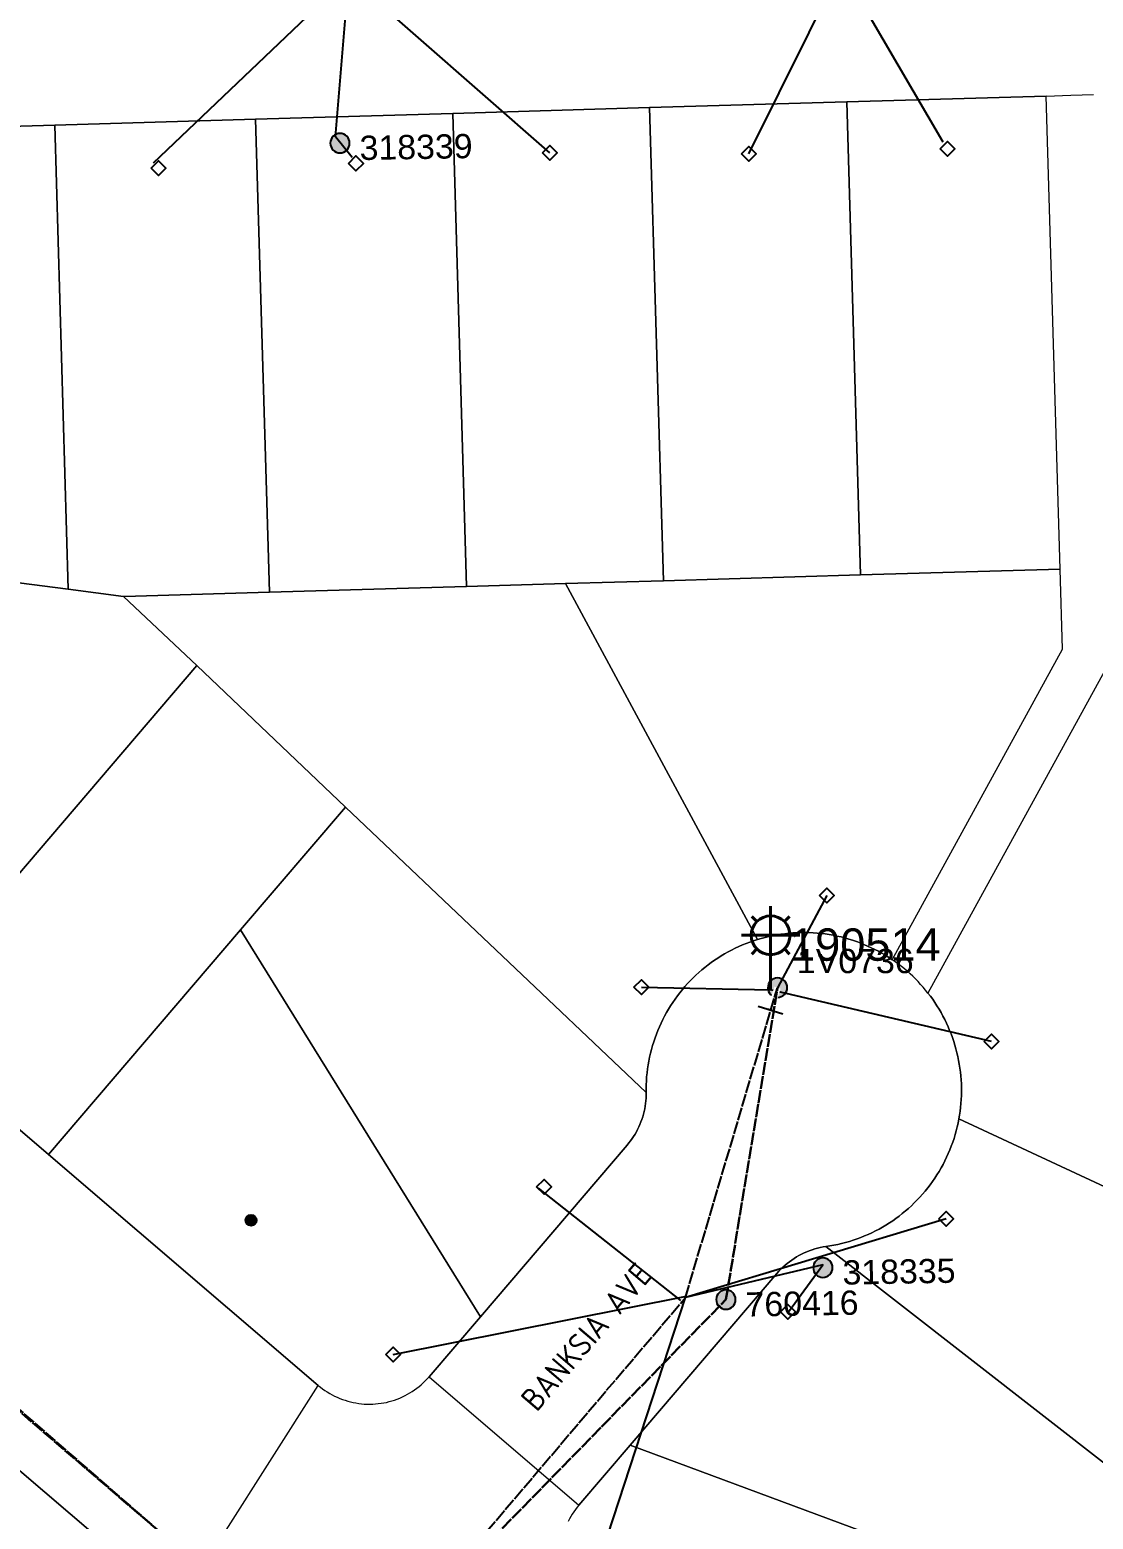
# Model space of a CAD drawing. Header units: metres. Extents: x 283062 to 284231, y 6112747 to 6113727.
# Drawn here: x 283453.5 to 283535.7, y 6113283.6 to 6113398.8 of the extents above; entities that cross this region are included whole.
import ezdxf
from ezdxf.enums import TextEntityAlignment as Align

# ---------------------------------------------------------------- set-up
doc = ezdxf.new("R2010")
doc.units = ezdxf.units.M
doc.linetypes.add('Cable Exist OH', pattern=[1, 1, 0])
doc.layers.get('0').update_dxf_attribs({"color": 6})
doc.layers.add('Cadastre Land Parcels_SP_EXT', color=9, linetype='Continuous', lineweight=5)
doc.layers.add('Cadastre Roads_SP_EXT', color=9, linetype='Continuous', lineweight=5)
for name, color, linetype in [('Equip_SP_SL_EXT', 7, 'Continuous'), ('Mains_LV_EXT', 7, 'Continuous'), ('Mains_SL_EXT', 7, 'Continuous'), ('Notes', 7, 'Continuous'), ('Services_SP_EXT', 7, 'Continuous'), ('SupportsOH_SP_TR_HV_LV_SL_EXT', 7, 'Continuous')]:
    doc.layers.add(name, color=color, linetype=linetype)
doc.styles.add('iecARIAL', font='arial.ttf', dxfattribs={"height": 2})
doc.styles.add('POLE_LABEL', font='arial.ttf')
doc.styles.get("Standard").update_dxf_attribs({"font": 'isocp.shx'})
doc.linetypes.add('Cable 4', pattern='A,5.25,-0.1,["o",Standard,S=2,R=0,X=1.2,Y=-0.7],-4', length=9.35)

# ---------------------------------------------------------------- blocks, each defined once
blk = doc.blocks.new('SL_LANTERN_EXT')
at = {"lineweight": 40}
for p, q in [((0, 1.97), (0, 6.47)), ((-1.46, 5.68), (-1.06, 5.28)), ((1.46, 5.68), (1.06, 5.28)), ((-2.25, 4.22), (2.25, 4.22)), ((-1.46, 2.76), (-1.06, 3.16)), ((0, 0), (0, 2.72)), ((1.46, 2.76), (1.06, 3.16))]:
    blk.add_line(p, q, dxfattribs=at)
blk.add_circle((0, 4.22), 1.5, dxfattribs=at)
at = {"style": 'iecARIAL', "flags": 8}
blk.add_attdef('ASSET_NUM', (1.5, 1.5), '', height=2.5, dxfattribs=at)
for tag, p, height, flags in [('CONSTRUCTED_VOLTAGE', (0.98, -0.65), 0.2, 9), ('CONTROL_TYPE', (0.98, -0.85), 0.2, 9), ('LANTERN_PURPOSE', (0.98, -1.05), 0.2, 9), ('LANTERN_TYPE', (0.98, -1.25), 0.2, 9), ('LNUMBER', (2.18, -3.25), 2.5, 8), ('STATE', (0.98, -2.25), 0.2, 9), ('NO_PHASES', (0.98, -1.45), 0.2, 9), ('OPERATING_VOLTAGE', (0.98, -1.65), 0.2, 9), ('ORIENTATION', (0.98, -1.85), 0.2, 9), ('OWNED_BY', (0.98, -2.05), 0.2, 9), ('USAGE', (0.98, -2.45), 0.2, 9), ('CEXIST', (0.98, -2.65), 0.2, 9), ('CNEW', (0.98, -2.85), 0.2, 9), ('CNUMBER', (0.98, -3.05), 0.2, 9), ('CREMOVE', (0.98, -3.25), 0.2, 9), ('CREPLACE', (0.98, -3.45), 0.2, 9), ('LKINGHEIGHT', (0.98, -3.65), 0.2, 9), ('LBRACKET', (0.98, -3.85), 0.2, 9), ('LBRACKETVOCAB', (0.98, -4.05), 0.2, 9), ('LCATEGORY', (0.98, -4.25), 0.2, 9), ('LCHARGE1', (0.98, -4.45), 0.2, 9), ('LCHARGE1PERCENT', (0.98, -4.65), 0.2, 9), ('LCHARGE2', (0.98, -4.85), 0.2, 9), ('LCHARGE2PERCENT', (0.98, -5.05), 0.2, 9), ('LCHARGE3', (0.98, -5.25), 0.2, 9), ('LCHARGE3PERCENT', (0.98, -5.45), 0.2, 9), ('LEXIST', (0.98, -5.65), 0.2, 9), ('LLAMP', (0.98, -5.85), 0.2, 9), ('LLAMPVOCAB', (0.98, -6.05), 0.2, 9), ('LMAST', (0.98, -6.25), 0.2, 9), ('LMASTVOCAB', (0.98, -6.45), 0.2, 9), ('LNEW', (0.98, -6.65), 0.2, 9), ('LANTNUMBER', (0.98, -6.85), 0.2, 9), ('LOUTREACH', (0.98, -7.25), 0.2, 9), ('LOUTREACHVOCAB', (0.98, -7.45), 0.2, 9), ('LRATECODE', (0.98, -7.65), 0.2, 9), ('LREMOVE', (0.98, -7.85), 0.2, 9), ('LREPLACE', (0.98, -8.05), 0.2, 9), ('LTYPE', (0.98, -8.25), 0.2, 9), ('STREETNAME', (0.98, -9.25), 0.2, 9), ('LTYPEVOCAB', (0.98, -8.45), 0.2, 9), ('LEGEND', (0.98, -8.65), 0.2, 9), ('LOCATION', (0.98, -8.85), 0.2, 9), ('NOTES', (0.98, -9.05), 0.2, 9), ('SUBURB', (0.98, -9.45), 0.2, 1)]:
    blk.add_attdef(tag, p, '', height=height, dxfattribs=dict(flags=flags))
blk = doc.blocks.new('CCP_EXT')
at = {"flags": 9}
for tag, p in [('STATE', (0, -1.8)), ('LEGEND', (0, -1.4)), ('LIFE_SUPPORT', (0, -1.6)), ('NOTES', (0, -2))]:
    blk.add_attdef(tag, text='', height=0.2, dxfattribs=at).set_placement(p, align=Align.MIDDLE_LEFT)
blk.add_wipeout([(0, 0.57), (0.57, 0), (0, -0.57), (-0.57, 0)])
blk.add_lwpolyline([(-0.57, 0), (0, 0.57), (0.57, 0), (0, -0.57), (-0.57, 0)])
at = {"flags": 1}
blk.add_attdef('Z', (0, 0), '', height=0.2, dxfattribs=at)
at = {"flags": 9}
for tag, p in [('CCP_TYPE', (0, 0)), ('CONSTRUCTED_VOLTAGE', (0, -0.2)), ('NO_PHASES', (0, -0.4)), ('OPERATING_VOLTAGE', (0, -0.6)), ('ORIENTATION', (0, -0.8)), ('OWNED_BY', (0, -1)), ('USAGE', (0, -1.2))]:
    blk.add_attdef(tag, text='', height=0.2, dxfattribs=at).set_placement(p, align=Align.MIDDLE_LEFT)
blk = doc.blocks.new('POLE_EXT')
blk.add_hatch(color=256).paths.add_polyline_path([(-1, 0, 1), (1, 0, 1)])
blk.add_lwpolyline([(-1, 0, 1), (1, 0, 1)], format="xyb", close=True)
for tag, height, flags, p in [('pNumber', 2.5, 8, (-17.84, 2.07)), ('OWNED_BY', 0.2, 9, (1.35, -0.4)), ('PARENT', 0.2, 9, (1.35, -0.6)), ('SPECIAL_USE', 0.2, 9, (1.35, -0.8)), ('STATE', 0.2, 9, (1.35, -1)), ('USAGE', 0.2, 9, (1.35, -1.2)), ('cLV', 0.2, 9, (1.35, -1.4)), ('hDepth', 0.2, 9, (1.35, -1.6)), ('hDia', 0.2, 9, (1.35, -1.8)), ('cHV', 0.2, 9, (1.35, -2)), ('LBRACKET', 0.2, 9, (1.35, -2.2)), ('LExisting', 0.2, 9, (1.35, -2.4)), ('LANTNUMBER', 0.2, 9, (1.35, -2.6)), ('LOther', 0.2, 9, (1.35, -2.8)), ('LRemove', 0.2, 9, (1.35, -3)), ('LEGEND', 0.2, 9, (1.35, -3.2)), ('cLinedev', 0.2, 9, (1.35, -3.4)), ('LOCATION', 0.2, 9, (1.35, -3.6)), ('pExisting', 0.2, 9, (1.35, -3.8)), ('PFNUMBER', 0.2, 9, (1.35, -4)), ('NEWPFNUMBER', 0.2, 9, (1.35, -4.2)), ('pFooting', 0.2, 9, (1.35, -4.4)), ('pNew', 0.2, 9, (1.35, -4.6)), ('pRelocate', 0.2, 9, (1.35, -5)), ('pRemove', 0.2, 9, (1.35, -5.2)), ('pReplace', 0.2, 9, (1.35, -5.4)), ('pStay', 0.2, 9, (1.35, -5.6)), ('pType', 0.2, 9, (1.35, -5.8)), ('cspan', 0.2, 9, (1.35, -6)), ('STREETNAME', 0.2, 9, (1.35, -6.2)), ('SUBURB', 0.2, 9, (1.35, -6.4)), ('NOTES', 0.2, 9, (1.35, -6.6)), ('MAINTAINED_BY', 0.2, 9, (1.36, -6.81)), ('OPERATED_BY', 0.2, 9, (1.36, -7.01))]:
    blk.add_attdef(tag, text='', height=height, dxfattribs=dict(flags=flags)).set_placement(p, align=Align.MIDDLE_LEFT)
at = {"style": 'POLE_LABEL'}
for tag, height, flags, p in [('ASSET_NUM', 2.5, 8, (2, 2)), ('STRUCTURE_PLANT_NUMBER', 0.2, 9, (1.35, 0.03)), ('STREET_CODE', 0.2, 9, (1.35, -0.2))]:
    blk.add_attdef(tag, text='', height=height, dxfattribs=dict(at, flags=flags)).set_placement(p, align=Align.MIDDLE_LEFT)
at = {"flags": 1}
blk.add_attdef('Z', (1.35, -7.33), '', height=0.2, dxfattribs=at)
blk = doc.blocks.new('End Shackle_EXT')
at = {"flags": 9}
for tag, p in [('STATE', (0, -1.2)), ('OWNED_BY', (0, -1)), ('USAGE', (0, -1.4)), ('NOTES', (0, -1.6))]:
    blk.add_attdef(tag, text='', height=0.2, dxfattribs=at).set_placement(p, align=Align.MIDDLE_LEFT)
blk.add_wipeout([(0, 0.25), (1.81, 0.25), (1.82, -0.25), (0, -0.25)])
blk.add_line((1.81, -1), (1.81, 1))
at = {"flags": 1}
blk.add_attdef('Z', (0, 0), '', height=0.2, dxfattribs=at)
at = {"flags": 9}
for tag, p in [('CONNECTOR_TYPE', (0, 0)), ('CONSTRUCTED_VOLTAGE', (0, -0.2)), ('NO_PHASES', (0, -0.4)), ('OPERATING_VOLTAGE', (0, -0.6)), ('ORIENTATION', (0, -0.8))]:
    blk.add_attdef(tag, text='', height=0.2, dxfattribs=at).set_placement(p, align=Align.MIDDLE_LEFT)
blk = doc.blocks.new('CABLE_SMALL_NEW')
h = blk.add_hatch(color=256)
edge = h.paths.add_edge_path()
edge.add_arc((0, 0.4), 0.4, 0, 360)
blk.add_circle((0, 0.4), 0.4)
for tag, flags, p in [('COND_CODE', 9, (1.5, 0)), ('STATE', 9, (1.5, -0.4)), ('XSECT_SIZE', 9, (1.5, -0.6)), ('FB_REFERENCE', 9, (1.5, -0.2)), ('NOTES', 9, (1.5, -0.8)), ('OWNED_BY', 9, (1.5, -1)), ('Z', 1, (1.5, -1.6)), ('OPERATED_BY', 9, (1.5, -1.2)), ('MAINTAINED_BY', 9, (1.5, -1.4))]:
    blk.add_attdef(tag, text='', height=0.2, dxfattribs=dict(flags=flags)).set_placement(p, align=Align.MIDDLE_LEFT)

msp = doc.modelspace()

# ---------------------------------------------------------------- linework, layer by layer
at = {"layer": 'Cadastre Land Parcels_SP_EXT', "color": 251, "linetype": 'Continuous', "lineweight": 15, "true_color": 0x636466}
for points in [[(283533.15, 6113357.07), (283532.08, 6113393.63), (283516.64, 6113393.18), (283517.71, 6113356.62), (283533.15, 6113357.07)], [(283487.24, 6113355.73), (283486.17, 6113392.29), (283470.93, 6113391.84), (283472, 6113355.28), (283487.24, 6113355.73)], [(283494.89, 6113355.95), (283502.47, 6113356.17), (283501.4, 6113392.74), (283486.17, 6113392.29), (283487.24, 6113355.73), (283494.89, 6113355.95)], [(283517.71, 6113356.62), (283516.64, 6113393.18), (283501.4, 6113392.74), (283502.47, 6113356.17), (283517.71, 6113356.62)], [(283455.39, 6113391.39), (283438.63, 6113390.9), (283439.53, 6113360.11), (283449.71, 6113356.39), (283449.79, 6113356.36), (283456.44, 6113355.51), (283455.39, 6113391.39)], [(283472, 6113355.28), (283470.93, 6113391.84), (283455.39, 6113391.39), (283456.44, 6113355.51), (283460.72, 6113354.96), (283460.76, 6113354.95), (283472, 6113355.28)], [(283533.33, 6113350.88), (283533.15, 6113357.07), (283517.71, 6113356.62), (283502.47, 6113356.17), (283494.89, 6113355.95), (283509.73, 6113328.44), (283510.03, 6113328.53), (283510.33, 6113328.61), (283510.63, 6113328.68), (283510.94, 6113328.75), (283511.25, 6113328.8), (283511.55, 6113328.85), (283511.86, 6113328.89), (283512.17, 6113328.93), (283512.48, 6113328.95), (283512.79, 6113328.97), (283513.11, 6113328.98), (283513.42, 6113328.98), (283513.73, 6113328.98), (283514.04, 6113328.96), (283514.35, 6113328.94), (283514.66, 6113328.91), (283514.97, 6113328.87), (283515.28, 6113328.82), (283515.59, 6113328.77), (283515.89, 6113328.71), (283516.2, 6113328.64), (283516.5, 6113328.56), (283516.8, 6113328.48), (283517.1, 6113328.38), (283517.39, 6113328.28), (283517.68, 6113328.18), (283517.97, 6113328.06), (283518.26, 6113327.94), (283518.54, 6113327.81), (283518.82, 6113327.67), (283519.1, 6113327.53), (283519.37, 6113327.38), (283519.64, 6113327.22), (283519.9, 6113327.05), (283520.16, 6113326.88), (283533.33, 6113350.88)], [(283466.38, 6113349.61), (283460.72, 6113354.96), (283456.44, 6113355.51), (283449.79, 6113356.36), (283449.71, 6113356.39), (283429.89, 6113333.22), (283442.86, 6113322.12), (283466.38, 6113349.61)], [(283494.89, 6113355.95), (283487.24, 6113355.73), (283472, 6113355.28), (283460.76, 6113354.95), (283460.72, 6113354.96), (283466.38, 6113349.61), (283477.89, 6113338.68), (283501.13, 6113316.61), (283501.13, 6113316.91), (283501.13, 6113317.22), (283501.15, 6113317.53), (283501.17, 6113317.84), (283501.2, 6113318.14), (283501.24, 6113318.45), (283501.29, 6113318.75), (283501.34, 6113319.05), (283501.4, 6113319.36), (283501.47, 6113319.66), (283501.54, 6113319.95), (283501.63, 6113320.25), (283501.72, 6113320.54), (283501.82, 6113320.84), (283501.92, 6113321.12), (283502.04, 6113321.41), (283502.16, 6113321.69), (283502.28, 6113321.98), (283502.42, 6113322.25), (283502.56, 6113322.52), (283502.71, 6113322.8), (283502.86, 6113323.06), (283503.02, 6113323.32), (283503.19, 6113323.58), (283503.37, 6113323.83), (283503.55, 6113324.08), (283503.73, 6113324.33), (283503.93, 6113324.57), (283504.13, 6113324.8), (283504.33, 6113325.03), (283504.54, 6113325.25), (283504.76, 6113325.47), (283504.98, 6113325.69), (283505.21, 6113325.89), (283505.44, 6113326.1), (283505.68, 6113326.29), (283505.92, 6113326.48), (283506.17, 6113326.66), (283506.42, 6113326.84), (283506.67, 6113327.01), (283506.93, 6113327.18), (283507.2, 6113327.33), (283507.47, 6113327.49), (283507.74, 6113327.63), (283508.01, 6113327.77), (283508.29, 6113327.9), (283508.58, 6113328.02), (283508.86, 6113328.14), (283509.15, 6113328.24), (283509.44, 6113328.35), (283509.73, 6113328.44), (283494.89, 6113355.95)], [(283469.76, 6113329.18), (283477.89, 6113338.68), (283466.38, 6113349.61), (283442.86, 6113322.12), (283454.9, 6113311.82), (283469.76, 6113329.18)], [(283499.66, 6113312.56), (283499.79, 6113312.72), (283499.92, 6113312.88), (283500.04, 6113313.05), (283500.16, 6113313.23), (283500.27, 6113313.41), (283500.38, 6113313.59), (283500.47, 6113313.77), (283500.57, 6113313.96), (283500.65, 6113314.15), (283500.73, 6113314.35), (283500.8, 6113314.54), (283500.87, 6113314.74), (283500.92, 6113314.95), (283500.98, 6113315.15), (283501.02, 6113315.35), (283501.06, 6113315.56), (283501.08, 6113315.77), (283501.11, 6113315.98), (283501.12, 6113316.19), (283501.13, 6113316.4), (283501.13, 6113316.61), (283477.89, 6113338.68), (283469.76, 6113329.18), (283488.31, 6113299.28), (283499.66, 6113312.56)], [(283479.98, 6113292.53), (283480.19, 6113292.55), (283480.41, 6113292.57), (283480.63, 6113292.6), (283480.84, 6113292.63), (283481.05, 6113292.67), (283481.26, 6113292.73), (283481.47, 6113292.78), (283481.68, 6113292.85), (283481.88, 6113292.92), (283482.08, 6113293), (283482.28, 6113293.09), (283482.48, 6113293.19), (283482.67, 6113293.29), (283482.86, 6113293.4), (283483.04, 6113293.51), (283483.22, 6113293.63), (283483.4, 6113293.76), (283483.57, 6113293.89), (283483.73, 6113294.03), (283483.89, 6113294.18), (283484.05, 6113294.33), (283484.2, 6113294.49), (283484.34, 6113294.65), (283488.31, 6113299.28), (283469.76, 6113329.18), (283454.9, 6113311.82), (283475.77, 6113293.98), (283475.94, 6113293.84), (283476.11, 6113293.71), (283476.29, 6113293.59), (283476.47, 6113293.47), (283476.66, 6113293.36), (283476.85, 6113293.25), (283477.04, 6113293.15), (283477.23, 6113293.06), (283477.43, 6113292.97), (283477.64, 6113292.9), (283477.84, 6113292.83), (283478.05, 6113292.76), (283478.26, 6113292.71), (283478.47, 6113292.66), (283478.68, 6113292.62), (283478.9, 6113292.58), (283479.11, 6113292.56), (283479.33, 6113292.54), (283479.55, 6113292.53), (283479.76, 6113292.53), (283479.98, 6113292.53)], [(283458.54, 6113282.37), (283446.95, 6113292.27), (283423.23, 6113264.49), (283434.81, 6113254.58), (283458.54, 6113282.37)]]:
    msp.add_lwpolyline(points, close=True, dxfattribs=at)
for points in [[(283537.02, 6113349.97), (283522.92, 6113324.3), (283523.11, 6113324.06), (283523.29, 6113323.82), (283523.46, 6113323.57), (283523.62, 6113323.31), (283523.78, 6113323.05), (283523.94, 6113322.79), (283524.08, 6113322.52), (283524.22, 6113322.25), (283524.36, 6113321.98), (283524.48, 6113321.7), (283524.6, 6113321.42), (283524.71, 6113321.14), (283524.82, 6113320.86), (283524.92, 6113320.57), (283525.01, 6113320.28), (283525.09, 6113319.99), (283525.17, 6113319.69), (283525.24, 6113319.4), (283525.3, 6113319.1), (283525.35, 6113318.8), (283525.4, 6113318.5), (283525.44, 6113318.2), (283525.47, 6113317.9), (283525.49, 6113317.59), (283525.51, 6113317.29), (283525.52, 6113316.99), (283525.52, 6113316.68), (283525.51, 6113316.38), (283525.5, 6113316.07), (283525.47, 6113315.77), (283525.45, 6113315.47), (283525.41, 6113315.17), (283525.36, 6113314.87), (283525.31, 6113314.57), (283554.27, 6113301.11)], [(283554.27, 6113301.11), (283525.31, 6113314.57), (283525.25, 6113314.26), (283525.19, 6113313.96), (283525.11, 6113313.66), (283525.03, 6113313.36), (283524.94, 6113313.06), (283524.84, 6113312.77), (283524.73, 6113312.48), (283524.62, 6113312.19), (283524.5, 6113311.9), (283524.37, 6113311.62), (283524.23, 6113311.34), (283524.09, 6113311.06), (283523.94, 6113310.79), (283523.79, 6113310.52), (283523.62, 6113310.26), (283523.45, 6113310), (283523.28, 6113309.74), (283523.1, 6113309.49), (283522.91, 6113309.24), (283522.71, 6113309), (283522.51, 6113308.77), (283522.3, 6113308.53), (283522.09, 6113308.31), (283521.87, 6113308.09), (283521.65, 6113307.87), (283521.42, 6113307.66), (283521.18, 6113307.46), (283520.94, 6113307.26), (283520.7, 6113307.07), (283520.45, 6113306.89), (283520.2, 6113306.71), (283519.94, 6113306.54), (283519.67, 6113306.37), (283519.41, 6113306.22), (283519.14, 6113306.06), (283518.86, 6113305.92), (283518.58, 6113305.78), (283518.3, 6113305.65), (283518.01, 6113305.53), (283517.73, 6113305.41), (283517.44, 6113305.31), (283517.14, 6113305.2), (283516.85, 6113305.11), (283516.55, 6113305.03), (283516.25, 6113304.95), (283515.95, 6113304.88), (283515.64, 6113304.81), (283515.34, 6113304.76), (283515.03, 6113304.71), (283542.82, 6113283.1)], [(283542.82, 6113283.1), (283515.03, 6113304.71), (283514.81, 6113304.68), (283514.6, 6113304.63), (283514.38, 6113304.58), (283514.17, 6113304.53), (283513.96, 6113304.46), (283513.75, 6113304.39), (283513.55, 6113304.31), (283513.34, 6113304.22), (283513.15, 6113304.12), (283512.95, 6113304.02), (283512.76, 6113303.91), (283512.57, 6113303.79), (283512.39, 6113303.67), (283512.21, 6113303.54), (283512.04, 6113303.41), (283511.87, 6113303.26), (283511.71, 6113303.12), (283511.55, 6113302.96), (283511.4, 6113302.8), (283511.25, 6113302.64), (283499.89, 6113289.37), (283534.4, 6113276.56)], [(283534.4, 6113276.56), (283499.89, 6113289.37), (283495.93, 6113284.73), (283495.79, 6113284.57), (283495.66, 6113284.39), (283495.53, 6113284.22), (283495.41, 6113284.03), (283495.3, 6113283.85), (283495.19, 6113283.66), (283495.09, 6113283.46)]]:
    msp.add_lwpolyline(points, dxfattribs=at)
at = {"layer": 'Cadastre Roads_SP_EXT', "linetype": 'Continuous'}
msp.add_lwpolyline([(283438.63, 6113390.9), (283455.39, 6113391.39), (283470.93, 6113391.84), (283486.17, 6113392.29), (283501.4, 6113392.74), (283516.64, 6113393.18), (283532.08, 6113393.63), (283533.98, 6113393.69), (283535.74, 6113393.74)], dxfattribs=at)
msp.add_lwpolyline([(283475.77, 6113293.98), (283454.9, 6113311.82), (283442.86, 6113322.12), (283429.89, 6113333.22), (283413.67, 6113347.1), (283392.37, 6113365.33), (283377.8, 6113351.38), (283389.02, 6113341.79), (283400.61, 6113331.89), (283412.19, 6113321.98), (283423.78, 6113312.08), (283435.36, 6113302.18), (283446.95, 6113292.27), (283458.54, 6113282.37), (283464.91, 6113276.92), (283475.77, 6113293.98)], close=True, dxfattribs=at)
at = {"layer": 'Mains_LV_EXT', "linetype": 'Cable Exist OH', "lineweight": 30}
msp.add_lwpolyline([(283443.88, 6113299.73), (283477.69, 6113270.34)], dxfattribs=at)
at = {"layer": 'Mains_SL_EXT', "linetype": 'Cable Exist OH'}
msp.add_lwpolyline([(283407.48, 6113330.56), (283442.79, 6113300.42), (283478.16, 6113270.08)], dxfattribs=at)
at = {"layer": 'Services_SP_EXT'}
msp.add_lwpolyline([(283498.16, 6113282.4), (283504.17, 6113300.77)], dxfattribs=at)

# ---------------------------------------------------------------- block references
at = {"layer": 'Equip_SP_SL_EXT'}
ref = msp.add_blockref('SL_LANTERN_EXT', (283510.76, 6113324.55), dxfattribs=at)
ref.add_attrib('ASSET_NUM', '190514', dxfattribs={"layer": '0', "height": 2.5, "style": 'iecARIAL'}).set_placement((283512.26, 6113326.05), align=Align.BOTTOM_LEFT)
at = {"layer": 'Notes', "color": 7, "linetype": 'Cable 4', "xscale": 1.049999999997375, "yscale": 1.049999999997375, "zscale": 1.049999999997375, "rotation": 3.695553190933036e-05}
msp.add_blockref('CABLE_SMALL_NEW', (283470.57, 6113306.32), dxfattribs=at)
at = {"layer": 'SupportsOH_SP_TR_HV_LV_SL_EXT'}
ref = msp.add_blockref('POLE_EXT', (283511.29, 6113324.72), dxfattribs=dict(at, xscale=0.75, yscale=0.75))
ref.add_attrib('ASSET_NUM', '1V0736', dxfattribs={"layer": '0', "height": 1.875, "style": 'POLE_LABEL'}).set_placement((283512.79, 6113325.28), align=Align.BOTTOM_LEFT)
ref = msp.add_blockref('POLE_EXT', (283514.8, 6113303.08), dxfattribs=dict(at, xscale=0.75, yscale=0.75))
ref.add_attrib('ASSET_NUM', '318335', dxfattribs={"layer": '0', "height": 1.875, "rotation": 1, "style": 'POLE_LABEL'}).set_placement((283516.3, 6113303.64), align=Align.TOP_LEFT)

# ---------------------------------------------------------------- texts
at = {"layer": 'Cadastre Roads_SP_EXT'}
msp.add_text('BANKSIA AVE', height=1.8, rotation=49.4806, dxfattribs=at).set_placement((283492.67, 6113291.86))

# ---------------------------------------------------------------- next in the draw order: block references
at = {"layer": 'Services_SP_EXT'}
for p in [(283524.44, 6113389.55), (283478.69, 6113388.43), (283493.68, 6113389.24), (283509.08, 6113389.17), (283463.42, 6113388.06), (283515.11, 6113331.84), (283500.76, 6113324.75), (283527.84, 6113320.55), (283493.23, 6113309.32), (283524.33, 6113306.86), (283512.1, 6113299.66), (283481.56, 6113296.37)]:
    msp.add_blockref('CCP_EXT', p, dxfattribs=at)

# ---------------------------------------------------------------- next in the draw order: linework, layer by layer
at = {"layer": 'Cadastre Roads_SP_EXT', "linetype": 'Continuous'}
msp.add_lwpolyline([(283499.89, 6113289.37), (283511.25, 6113302.64), (283511.4, 6113302.8), (283511.55, 6113302.96), (283511.71, 6113303.12), (283511.87, 6113303.26), (283512.04, 6113303.41), (283512.21, 6113303.54), (283512.39, 6113303.67), (283512.57, 6113303.79), (283512.76, 6113303.91), (283512.95, 6113304.02), (283513.15, 6113304.12), (283513.34, 6113304.22), (283513.55, 6113304.31), (283513.75, 6113304.39), (283513.96, 6113304.46), (283514.17, 6113304.53), (283514.38, 6113304.58), (283514.6, 6113304.63), (283514.81, 6113304.68), (283515.03, 6113304.71), (283515.34, 6113304.76), (283515.64, 6113304.81), (283515.95, 6113304.88), (283516.25, 6113304.95), (283516.55, 6113305.03), (283516.85, 6113305.11), (283517.14, 6113305.2), (283517.44, 6113305.31), (283517.73, 6113305.41), (283518.01, 6113305.53), (283518.3, 6113305.65), (283518.58, 6113305.78), (283518.86, 6113305.92), (283519.14, 6113306.06), (283519.41, 6113306.22), (283519.67, 6113306.37), (283519.94, 6113306.54), (283520.2, 6113306.71), (283520.45, 6113306.89), (283520.7, 6113307.07), (283520.94, 6113307.26), (283521.18, 6113307.46), (283521.42, 6113307.66), (283521.65, 6113307.87), (283521.87, 6113308.09), (283522.09, 6113308.31), (283522.3, 6113308.53), (283522.51, 6113308.77), (283522.71, 6113309), (283522.91, 6113309.24), (283523.1, 6113309.49), (283523.28, 6113309.74), (283523.45, 6113310), (283523.62, 6113310.26), (283523.79, 6113310.52), (283523.94, 6113310.79), (283524.09, 6113311.06), (283524.23, 6113311.34), (283524.37, 6113311.62), (283524.5, 6113311.9), (283524.62, 6113312.19), (283524.73, 6113312.48), (283524.84, 6113312.77), (283524.94, 6113313.06), (283525.03, 6113313.36), (283525.11, 6113313.66), (283525.19, 6113313.96), (283525.25, 6113314.26), (283525.31, 6113314.57), (283525.36, 6113314.87), (283525.41, 6113315.17), (283525.45, 6113315.47), (283525.47, 6113315.77), (283525.5, 6113316.07), (283525.51, 6113316.38), (283525.52, 6113316.68), (283525.52, 6113316.99), (283525.51, 6113317.29), (283525.49, 6113317.59), (283525.47, 6113317.9), (283525.44, 6113318.2), (283525.4, 6113318.5), (283525.35, 6113318.8), (283525.3, 6113319.1), (283525.24, 6113319.4), (283525.17, 6113319.69), (283525.09, 6113319.99), (283525.01, 6113320.28), (283524.92, 6113320.57), (283524.82, 6113320.86), (283524.71, 6113321.14), (283524.6, 6113321.42), (283524.48, 6113321.7), (283524.36, 6113321.98), (283524.22, 6113322.25), (283524.08, 6113322.52), (283523.94, 6113322.79), (283523.78, 6113323.05), (283523.62, 6113323.31), (283523.46, 6113323.57), (283523.29, 6113323.82), (283523.11, 6113324.06), (283522.92, 6113324.3), (283522.74, 6113324.53), (283522.55, 6113324.75), (283522.36, 6113324.97), (283522.16, 6113325.19), (283521.96, 6113325.4), (283521.75, 6113325.6), (283521.54, 6113325.8), (283521.32, 6113325.99), (283521.1, 6113326.18), (283520.87, 6113326.36), (283520.64, 6113326.54), (283520.4, 6113326.71), (283520.16, 6113326.88), (283519.9, 6113327.05), (283519.64, 6113327.22), (283519.37, 6113327.38), (283519.1, 6113327.53), (283518.82, 6113327.67), (283518.54, 6113327.81), (283518.26, 6113327.94), (283517.97, 6113328.06), (283517.68, 6113328.18), (283517.39, 6113328.28), (283517.1, 6113328.38), (283516.8, 6113328.48), (283516.5, 6113328.56), (283516.2, 6113328.64), (283515.89, 6113328.71), (283515.59, 6113328.77), (283515.28, 6113328.82), (283514.97, 6113328.87), (283514.66, 6113328.91), (283514.35, 6113328.94), (283514.04, 6113328.96), (283513.73, 6113328.98), (283513.42, 6113328.98), (283513.11, 6113328.98), (283512.79, 6113328.97), (283512.48, 6113328.95), (283512.17, 6113328.93), (283511.86, 6113328.89), (283511.55, 6113328.85), (283511.25, 6113328.8), (283510.94, 6113328.75), (283510.63, 6113328.68), (283510.33, 6113328.61), (283510.03, 6113328.53), (283509.73, 6113328.44), (283509.44, 6113328.35), (283509.15, 6113328.24), (283508.86, 6113328.14), (283508.58, 6113328.02), (283508.29, 6113327.9), (283508.01, 6113327.77), (283507.74, 6113327.63), (283507.47, 6113327.49), (283507.2, 6113327.33), (283506.93, 6113327.18), (283506.67, 6113327.01), (283506.42, 6113326.84), (283506.17, 6113326.66), (283505.92, 6113326.48), (283505.68, 6113326.29), (283505.44, 6113326.1), (283505.21, 6113325.89), (283504.98, 6113325.69), (283504.76, 6113325.47), (283504.54, 6113325.25), (283504.33, 6113325.03), (283504.13, 6113324.8), (283503.93, 6113324.57), (283503.73, 6113324.33), (283503.55, 6113324.08), (283503.37, 6113323.83), (283503.19, 6113323.58), (283503.02, 6113323.32), (283502.86, 6113323.06), (283502.71, 6113322.8), (283502.56, 6113322.52), (283502.42, 6113322.25), (283502.28, 6113321.98), (283502.16, 6113321.69), (283502.04, 6113321.41), (283501.92, 6113321.12), (283501.82, 6113320.84), (283501.72, 6113320.54), (283501.63, 6113320.25), (283501.54, 6113319.95), (283501.47, 6113319.66), (283501.4, 6113319.36), (283501.34, 6113319.05), (283501.29, 6113318.75), (283501.24, 6113318.45), (283501.2, 6113318.14), (283501.17, 6113317.84), (283501.15, 6113317.53), (283501.13, 6113317.22), (283501.13, 6113316.91), (283501.13, 6113316.61), (283501.13, 6113316.4), (283501.12, 6113316.19), (283501.11, 6113315.98), (283501.08, 6113315.77), (283501.06, 6113315.56), (283501.02, 6113315.35), (283500.98, 6113315.15), (283500.92, 6113314.95), (283500.87, 6113314.74), (283500.8, 6113314.54), (283500.73, 6113314.35), (283500.65, 6113314.15), (283500.57, 6113313.96), (283500.47, 6113313.77), (283500.38, 6113313.59), (283500.27, 6113313.41), (283500.16, 6113313.23), (283500.04, 6113313.05), (283499.92, 6113312.88), (283499.79, 6113312.72), (283499.66, 6113312.56), (283488.31, 6113299.28), (283484.34, 6113294.65), (283495.93, 6113284.73), (283499.89, 6113289.37)], close=True, dxfattribs=at)
at = {"layer": 'Mains_LV_EXT', "linetype": 'Cable Exist OH', "lineweight": 30}
msp.add_lwpolyline([(283477.69, 6113270.34), (283507.3, 6113300.61)], dxfattribs=at)
at = {"layer": 'Services_SP_EXT'}
for points in [[(283524.09, 6113390.07), (283515.99, 6113403.98)], [(283463.03, 6113388.48), (283478.14, 6113402.86)], [(283478.39, 6113388.89), (283477.1, 6113390.47), (283478.14, 6113402.86)], [(283493.68, 6113389.24), (283478.14, 6113402.86)], [(283509.08, 6113389.17), (283516.08, 6113403.28)], [(283515.11, 6113331.84), (283511.29, 6113324.72)], [(283500.76, 6113324.75), (283510.76, 6113324.55)], [(283527.84, 6113320.55), (283510.76, 6113324.55)], [(283492.78, 6113309.22), (283503.79, 6113300.55)], [(283524.33, 6113306.86), (283504.17, 6113300.77)], [(283512.15, 6113299.67), (283514.8, 6113303.29), (283504.17, 6113300.77)], [(283481.56, 6113296.37), (283504.26, 6113300.88)]]:
    msp.add_lwpolyline(points, dxfattribs=at)

# ---------------------------------------------------------------- next in the draw order: block references
at = {"layer": 'SupportsOH_SP_TR_HV_LV_SL_EXT'}
ref = msp.add_blockref('POLE_EXT', (283477.45, 6113389.99), dxfattribs=dict(at, xscale=0.75, yscale=0.75))
ref.add_attrib('ASSET_NUM', '318339', dxfattribs={"layer": '0', "height": 1.875, "rotation": 1, "style": 'POLE_LABEL'}).set_placement((283478.95, 6113390.56), align=Align.TOP_LEFT)
ref = msp.add_blockref('POLE_EXT', (283507.3, 6113300.61), dxfattribs=dict(at, xscale=0.75, yscale=0.75))
ref.add_attrib('ASSET_NUM', '760416', dxfattribs={"layer": '0', "height": 1.875, "rotation": 1, "style": 'POLE_LABEL'}).set_placement((283508.8, 6113301.17), align=Align.TOP_LEFT)

# ---------------------------------------------------------------- next in the draw order: block references
at = {"layer": 'Mains_LV_EXT', "rotation": 252.2606524208729}
msp.add_blockref('End Shackle_EXT', (283511.29, 6113324.72), dxfattribs=at)

# ---------------------------------------------------------------- next in the draw order: linework, layer by layer
at = {"layer": 'Mains_LV_EXT', "linetype": 'Cable Exist OH', "lineweight": 30}
msp.add_lwpolyline([(283507.3, 6113300.61), (283511.29, 6113324.72)], dxfattribs=at)
at = {"layer": 'Mains_SL_EXT', "linetype": 'Cable Exist OH'}
msp.add_lwpolyline([(283478.12, 6113270.14), (283504.17, 6113300.77), (283511.29, 6113324.72)], dxfattribs=at)

doc.saveas('drawing.dxf')
